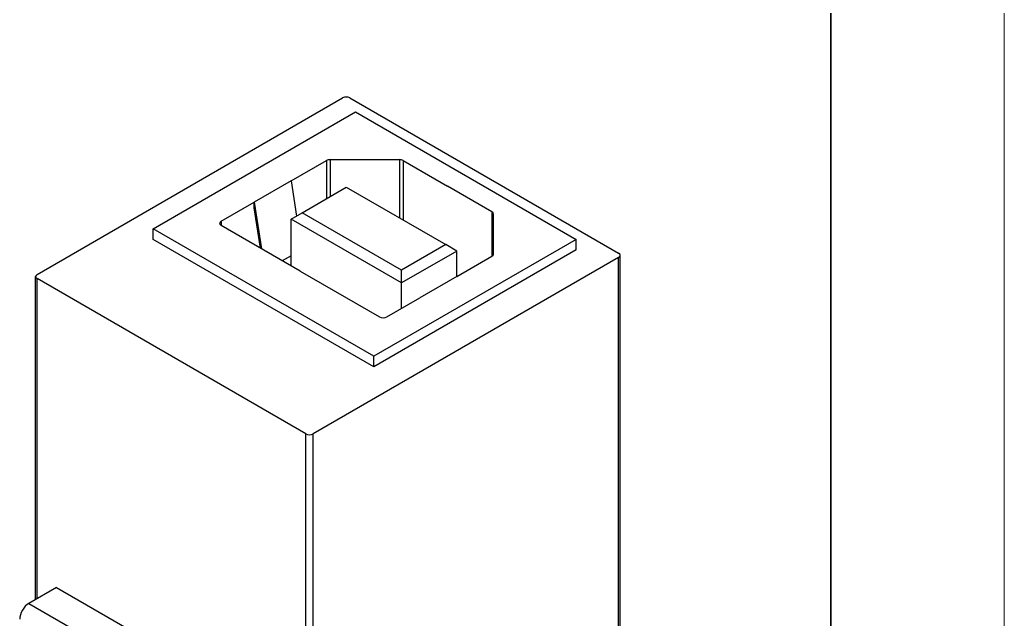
# Model space of a CAD drawing. Header units: millimetres. Extents: x -70 to 70, y -99 to 99.
# Drawn here: x 32.16 to 70, y -25.11 to -2.08 of the extents above; entities that cross this region are included whole.
import ezdxf

# ---------------------------------------------------------------- set-up
doc = ezdxf.new("R2010")
doc.units = ezdxf.units.MM
doc.layers.add('粗实线层', color=7, linetype='Continuous', lineweight=35)
doc.layers.add('细实线层', color=7, linetype='Continuous', lineweight=18)

# ---------------------------------------------------------------- blocks, each defined once
blk = doc.blocks.new('$CAXA_FRAME_13B17AC1$')
at = {"layer": '粗实线层'}
blk.add_line((95, -138.5), (95, 138.5), dxfattribs=at)
at = {"layer": '细实线层'}
blk.add_line((105, -148.5), (105, 148.5), dxfattribs=at)

msp = doc.modelspace()

# ---------------------------------------------------------------- linework, layer by layer
at = {"layer": '粗实线层', "color": 7, "lineweight": -3}
for p, q in [((32.835, -11.861), (44.573, -5.084)), ((44.856, -5.084), (55.18, -11.044)), ((37.29, -10.105), (45.068, -5.615)), ((45.068, -5.615), (53.553, -10.514)), ((42.593, -8.268), (43.949, -7.486)), ((43.949, -7.486), (43.949, -8.955)), ((44.09, -7.452), (46.753, -7.452)), ((44.09, -7.452), (44.09, -8.874)), ((46.753, -7.452), (46.753, -9.69)), ((46.894, -7.486), (48.603, -8.472)), ((46.894, -7.486), (46.894, -9.772)), ((42.593, -8.268), (41.179, -9.085)), ((42.593, -8.268), (42.801, -9.618)), ((43.017, -9.493), (44.714, -8.513)), ((44.714, -8.513), (48.533, -10.718)), ((50.313, -9.459), (48.603, -8.472)), ((39.906, -9.82), (41.179, -9.085)), ((41.179, -9.085), (41.455, -10.877)), ((41.179, -9.298), (41.179, -9.085)), ((41.419, -10.856), (41.179, -9.298)), ((39.906, -9.82), (39.906, -9.983)), ((42.593, -9.738), (43.017, -9.493)), ((46.836, -12.187), (42.593, -9.738)), ((42.593, -11.534), (42.593, -9.738)), ((46.836, -11.698), (43.017, -9.493)), ((50.313, -9.459), (50.313, -11.16)), ((50.371, -11.078), (50.371, -9.541)), ((45.775, -15.004), (37.29, -10.105)), ((37.29, -10.514), (37.29, -10.105)), ((42.947, -11.738), (39.906, -9.983)), ((45.775, -15.413), (37.29, -10.514)), ((53.553, -10.514), (45.775, -15.004)), ((53.553, -10.922), (53.553, -10.514)), ((53.553, -10.922), (45.775, -15.413)), ((48.533, -10.718), (46.836, -11.698)), ((48.957, -10.963), (46.836, -12.187)), ((48.957, -10.963), (48.533, -10.718)), ((48.957, -11.943), (48.957, -10.963)), ((42.593, -11.144), (42.255, -11.339)), ((55.18, -11.208), (43.442, -17.985)), ((48.957, -11.943), (50.313, -11.16)), ((55.18, -28.354), (55.18, -11.208)), ((55.238, -28.272), (55.238, -11.126)), ((46.836, -12.187), (46.836, -11.698)), ((32.776, -24.346), (32.776, -11.943)), ((43.159, -17.985), (32.835, -12.024)), ((32.835, -24.312), (32.835, -12.024)), ((42.947, -11.738), (45.987, -13.494)), ((48.957, -11.943), (47.543, -12.759)), ((46.836, -13.167), (46.836, -12.187)), ((46.27, -13.494), (47.543, -12.759)), ((45.775, -15.413), (45.775, -15.004)), ((43.159, -35.131), (43.159, -17.985)), ((43.442, -35.131), (43.442, -17.985)), ((33.577, -23.884), (32.517, -24.496)), ((33.577, -23.884), (42.416, -28.987)), ((32.517, -24.496), (41.356, -29.599))]:
    msp.add_line(p, q, dxfattribs=at)
for centre, major_axis, start_param, end_param in [((44.714, -5.166), (0.2, 0), 0.785398, 2.356194), ((44.09, -7.567), (0.2, 0), 1.570796, 2.356194), ((46.753, -7.567), (0.2, 0), 0.785398, 1.570796), ((40.047, -9.901), (0.2, 0), 2.356194, 3.141593), ((50.171, -9.541), (0.2, 0), 0, 0.785398), ((40.047, -9.901), (0.2, 0), 3.141593, 3.926991), ((50.171, -11.078), (0.2, 0), 5.497787, 6.283185), ((55.038, -11.126), (0.2, 0), 0, 0.785398), ((55.038, -11.126), (0.2, 0), 5.497787, 6.283185), ((32.976, -11.943), (0.2, 0), 2.356194, 3.141593), ((32.976, -11.943), (0.2, 0), 3.141593, 3.926991), ((46.129, -13.412), (0.2, 0), 3.926991, 5.497787), ((43.3, -17.903), (0.2, 0), 3.926991, 5.497787), ((32.517, -24.904), (-0.25, -0.433), 3.926991, 5.497787)]:
    msp.add_ellipse(centre, major_axis=major_axis, ratio=0.57735, start_param=start_param, end_param=end_param, dxfattribs=at)

# ---------------------------------------------------------------- block references
at = {"layer": '粗实线层', "xscale": 0.6666666666666666, "yscale": 0.6666666666666666, "zscale": 0.6666666666666666}
msp.add_blockref('$CAXA_FRAME_13B17AC1$', (0, 0), dxfattribs=at)

doc.saveas('drawing.dxf')
